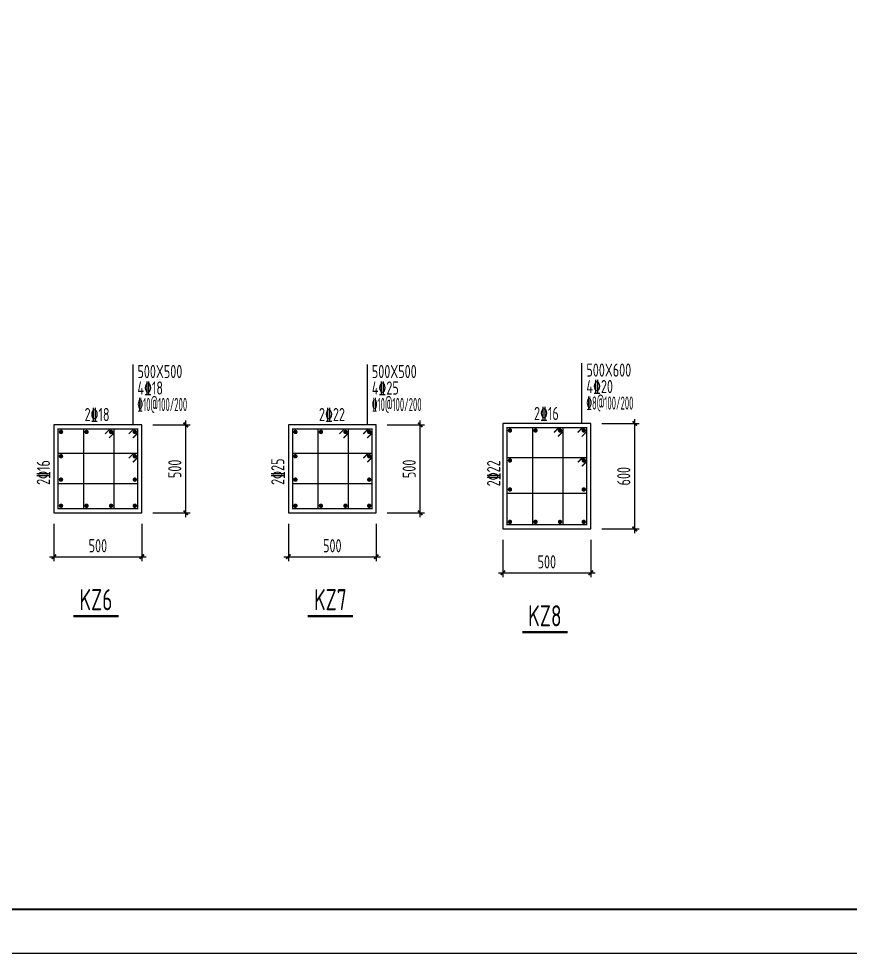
# Model space of a CAD drawing. Extents: x -472319 to -112444, y -516749 to -5704.
# Drawn here: x -380294 to -361367, y -380747 to -359473 of the extents above; entities that cross this region are included whole.
import ezdxf
from ezdxf.enums import TextEntityAlignment as Align

# ---------------------------------------------------------------- set-up
doc = ezdxf.new("R2010")
doc.units = 0
doc.header["$LTSCALE"] = 100
doc.header["$MEASUREMENT"] = 0
for name, color, linetype in [('COLU_DE', 7, 'Continuous'), ('DIM', 3, 'Continuous'), ('FRAME', 3, 'Continuous'), ('REIN', 1, 'Continuous'), ('TEXT', 7, 'Continuous'), ('THICK', 6, 'Continuous'), ('填充', 8, 'Continuous'), ('审核修改', 6, 'Continuous')]:
    doc.layers.add(name, color=color, linetype=linetype)
doc.styles.add('TSSD_Dimension', font='Tssdeng.shx', dxfattribs={"width": 0.7, "bigfont": 'hztxt.shx'})
doc.styles.add('TSSD_Label', font='Tssdeng.shx', dxfattribs={"width": 0.7, "bigfont": 'hztxt.shx'})
doc.styles.add('TSSD_Rein', font='Tssdeng.shx', dxfattribs={"width": 0.7, "bigfont": 'hztxt.shx'})
doc.dimstyles.new('TSSD_25_100', dxfattribs={"dimtxt": 300, "dimasz": 100, "dimexe": 100, "dimexo": 250, "dimgap": 100, "dimtad": 1, "dimdec": 0, "dimlfac": 0.25, "dimzin": 0, "dimdsep": 46, "dimtxsty": 'TSSD_Dimension', "dimblk": 'ARCHTICK', "dimcen": 0, "dimdle": 100, "dimclrt": 7, "dimadec": 0, "dimazin": 0, "dimtfac": 1, "dimtdec": 0, "dimtix": 1, "dimtmove": 2, "dimatfit": 3, "dimfxl": 1, "dimtolj": 1, "dimtzin": 0, "dimarcsym": 0})

# ---------------------------------------------------------------- blocks, each defined once
blk = doc.blocks.new('_ArchTick')
at = {"color": 0, "linetype": 'ByBlock', "const_width": 0.4}
blk.add_lwpolyline([(-0.5, -0.5), (0.5, 0.5)], dxfattribs=at)
blk = doc.blocks.new('*D2449')
at = {"layer": 'Defpoints', "color": 0, "transparency": 16777216}
for p in [(-367273.5, -368686.5), (-366273.5, -368686.5), (-367273.5, -371086.5)]:
    blk.add_point(p, dxfattribs=at)
at = {"layer": 'DIM', "color": 0, "lineweight": -2, "transparency": 16777216}
for p, q in [((-366273.5, -371186.5), (-366273.5, -368586.5)), ((-367023.5, -368686.5), (-366173.5, -368686.5)), ((-367023.5, -371086.5), (-366173.5, -371086.5))]:
    blk.add_line(p, q, dxfattribs=at)
at = {"layer": 'DIM', "color": 0, "lineweight": -2, "transparency": 16777216, "xscale": 100, "yscale": 100, "zscale": 100}
for p, rotation in [((-366273.5, -368686.5), 90), ((-366273.5, -371086.5), 270)]:
    blk.add_blockref('_ArchTick', p, dxfattribs=dict(at, rotation=rotation))
at = {"layer": 'DIM', "color": 7, "transparency": 16777216, "insert": (-366523.5, -369886.5), "char_height": 300, "attachment_point": 5, "rotation": 90, "style": 'TSSD_Dimension'}
blk.add_mtext('\\A1;600', dxfattribs=at)
blk = doc.blocks.new('*D2450')
at = {"layer": 'Defpoints', "color": 0, "transparency": 16777216}
for p in [(-369273.5, -371086.5), (-367273.5, -371086.5), (-367273.5, -372086.5)]:
    blk.add_point(p, dxfattribs=at)
at = {"layer": 'DIM', "color": 0, "lineweight": -2, "transparency": 16777216}
for p, q in [((-369273.5, -371336.5), (-369273.5, -372186.5)), ((-367273.5, -371336.5), (-367273.5, -372186.5)), ((-369373.5, -372086.5), (-367173.5, -372086.5))]:
    blk.add_line(p, q, dxfattribs=at)
at = {"layer": 'DIM', "color": 0, "lineweight": -2, "transparency": 16777216, "xscale": 100, "yscale": 100, "zscale": 100, "rotation": 180}
blk.add_blockref('_ArchTick', (-369273.5, -372086.5), dxfattribs=at)
at = {"layer": 'DIM', "color": 0, "lineweight": -2, "transparency": 16777216, "xscale": 100, "yscale": 100, "zscale": 100}
blk.add_blockref('_ArchTick', (-367273.5, -372086.5), dxfattribs=at)
at = {"layer": 'DIM', "color": 7, "transparency": 16777216, "insert": (-368273.5, -371836.5), "char_height": 300, "attachment_point": 5, "style": 'TSSD_Dimension'}
blk.add_mtext('\\A1;500', dxfattribs=at)
blk = doc.blocks.new('*D2451')
at = {"layer": 'Defpoints', "color": 0, "transparency": 16777216}
for p in [(-377491.5, -368719.5), (-376491.5, -368719.5), (-377491.5, -370719.5)]:
    blk.add_point(p, dxfattribs=at)
at = {"layer": 'DIM', "color": 0, "lineweight": -2, "transparency": 16777216}
for p, q in [((-376491.5, -370819.5), (-376491.5, -368619.5)), ((-377241.5, -368719.5), (-376391.5, -368719.5)), ((-377241.5, -370719.5), (-376391.5, -370719.5))]:
    blk.add_line(p, q, dxfattribs=at)
at = {"layer": 'DIM', "color": 0, "lineweight": -2, "transparency": 16777216, "xscale": 100, "yscale": 100, "zscale": 100}
for p, rotation in [((-376491.5, -368719.5), 90), ((-376491.5, -370719.5), 270)]:
    blk.add_blockref('_ArchTick', p, dxfattribs=dict(at, rotation=rotation))
at = {"layer": 'DIM', "color": 7, "transparency": 16777216, "insert": (-376741.5, -369719.5), "char_height": 300, "attachment_point": 5, "rotation": 90, "style": 'TSSD_Dimension'}
blk.add_mtext('\\A1;500', dxfattribs=at)
blk = doc.blocks.new('*D2452')
at = {"layer": 'Defpoints', "color": 0, "transparency": 16777216}
for p in [(-379491.5, -370719.5), (-377491.5, -370719.5), (-377491.5, -371719.5)]:
    blk.add_point(p, dxfattribs=at)
at = {"layer": 'DIM', "color": 0, "lineweight": -2, "transparency": 16777216}
for p, q in [((-379491.5, -370969.5), (-379491.5, -371819.5)), ((-377491.5, -370969.5), (-377491.5, -371819.5)), ((-379591.5, -371719.5), (-377391.5, -371719.5))]:
    blk.add_line(p, q, dxfattribs=at)
at = {"layer": 'DIM', "color": 0, "lineweight": -2, "transparency": 16777216, "xscale": 100, "yscale": 100, "zscale": 100, "rotation": 180}
blk.add_blockref('_ArchTick', (-379491.5, -371719.5), dxfattribs=at)
at = {"layer": 'DIM', "color": 0, "lineweight": -2, "transparency": 16777216, "xscale": 100, "yscale": 100, "zscale": 100}
blk.add_blockref('_ArchTick', (-377491.5, -371719.5), dxfattribs=at)
at = {"layer": 'DIM', "color": 7, "transparency": 16777216, "insert": (-378491.5, -371469.5), "char_height": 300, "attachment_point": 5, "style": 'TSSD_Dimension'}
blk.add_mtext('\\A1;500', dxfattribs=at)
blk = doc.blocks.new('*D2453')
at = {"layer": 'Defpoints', "color": 0, "transparency": 16777216}
for p in [(-372156.5, -368719.5), (-371156.5, -368719.5), (-372156.5, -370719.5)]:
    blk.add_point(p, dxfattribs=at)
at = {"layer": 'DIM', "color": 0, "lineweight": -2, "transparency": 16777216}
for p, q in [((-371156.5, -370819.5), (-371156.5, -368619.5)), ((-371906.5, -368719.5), (-371056.5, -368719.5)), ((-371906.5, -370719.5), (-371056.5, -370719.5))]:
    blk.add_line(p, q, dxfattribs=at)
at = {"layer": 'DIM', "color": 0, "lineweight": -2, "transparency": 16777216, "xscale": 100, "yscale": 100, "zscale": 100}
for p, rotation in [((-371156.5, -368719.5), 90), ((-371156.5, -370719.5), 270)]:
    blk.add_blockref('_ArchTick', p, dxfattribs=dict(at, rotation=rotation))
at = {"layer": 'DIM', "color": 7, "transparency": 16777216, "insert": (-371406.5, -369719.5), "char_height": 300, "attachment_point": 5, "rotation": 90, "style": 'TSSD_Dimension'}
blk.add_mtext('\\A1;500', dxfattribs=at)
blk = doc.blocks.new('*D2454')
at = {"layer": 'Defpoints', "color": 0, "transparency": 16777216}
for p in [(-374156.5, -370719.5), (-372156.5, -370719.5), (-372156.5, -371719.5)]:
    blk.add_point(p, dxfattribs=at)
at = {"layer": 'DIM', "color": 0, "lineweight": -2, "transparency": 16777216}
for p, q in [((-374156.5, -370969.5), (-374156.5, -371819.5)), ((-372156.5, -370969.5), (-372156.5, -371819.5)), ((-374256.5, -371719.5), (-372056.5, -371719.5))]:
    blk.add_line(p, q, dxfattribs=at)
at = {"layer": 'DIM', "color": 0, "lineweight": -2, "transparency": 16777216, "xscale": 100, "yscale": 100, "zscale": 100, "rotation": 180}
blk.add_blockref('_ArchTick', (-374156.5, -371719.5), dxfattribs=at)
at = {"layer": 'DIM', "color": 0, "lineweight": -2, "transparency": 16777216, "xscale": 100, "yscale": 100, "zscale": 100}
blk.add_blockref('_ArchTick', (-372156.5, -371719.5), dxfattribs=at)
at = {"layer": 'DIM', "color": 7, "transparency": 16777216, "insert": (-373156.5, -371469.5), "char_height": 300, "attachment_point": 5, "style": 'TSSD_Dimension'}
blk.add_mtext('\\A1;500', dxfattribs=at)
blk = doc.blocks.new('A$C20674F94')
at = {"layer": 'FRAME'}
for p, q in [((2500, 1000), (83100, 1000)), ((0, 0), (84100, 0))]:
    blk.add_line(p, q, dxfattribs=at)
at = {"layer": 'FRAME', "const_width": 50}
blk.add_lwpolyline([(2500, 58400), (83100, 58400), (83100, 1000), (2500, 1000), (2500, 58400)], dxfattribs=at)

msp = doc.modelspace()

# ---------------------------------------------------------------- linework, layer by layer
at = {"layer": 'COLU_DE'}
for points in [[(-377491.5, -368719.5), (-379491.5, -368719.5), (-379491.5, -370719.5), (-377491.5, -370719.5)], [(-372156.5, -368719.5), (-374156.5, -368719.5), (-374156.5, -370719.5), (-372156.5, -370719.5)], [(-367273.5, -368686.5), (-369273.5, -368686.5), (-369273.5, -371086.5), (-367273.5, -371086.5)]]:
    msp.add_lwpolyline(points, close=True, dxfattribs=at)
at = {"layer": 'REIN', "const_width": 30}
for points in [[(-377586.5, -368814.5), (-379396.5, -368814.5), (-379396.5, -370624.5), (-377586.5, -370624.5)], [(-378126.5, -368814.5), (-378815, -368814.5), (-378815, -370624.5), (-378126.5, -370624.5)], [(-372251.5, -368814.5), (-374061.5, -368814.5), (-374061.5, -370624.5), (-372251.5, -370624.5)], [(-372791.5, -368814.5), (-373480, -368814.5), (-373480, -370624.5), (-372791.5, -370624.5)], [(-367368.5, -368781.5), (-369178.5, -368781.5), (-369178.5, -370991.5), (-367368.5, -370991.5)], [(-367908.5, -368781.5), (-368597, -368781.5), (-368597, -370991.5), (-367908.5, -370991.5)], [(-377586.5, -369367.5), (-379396.5, -369367.5), (-379396.5, -370055.5), (-377586.5, -370055.5)], [(-372251.5, -369367.5), (-374061.5, -369367.5), (-374061.5, -370055.5), (-372251.5, -370055.5)], [(-367368.5, -369463.5), (-369178.5, -369463.5), (-369178.5, -370279.5), (-367368.5, -370279.5)]]:
    msp.add_lwpolyline(points, close=True, dxfattribs=at)
at = {"layer": 'REIN', "const_width": 50}
for points in [[(-379356.5, -368879.5, 1), (-379306.5, -368879.5, 1)], [(-378775, -368879.5, 1), (-378725, -368879.5, 1)], [(-378216.5, -368879.5, 1), (-378166.5, -368879.5, 1)], [(-377676.5, -368879.5, 1), (-377626.5, -368879.5, 1)], [(-374021.5, -368879.5, 1), (-373971.5, -368879.5, 1)], [(-373440, -368879.5, 1), (-373390, -368879.5, 1)], [(-372881.5, -368879.5, 1), (-372831.5, -368879.5, 1)], [(-372341.5, -368879.5, 1), (-372291.5, -368879.5, 1)], [(-369138.5, -368846.5, 1), (-369088.5, -368846.5, 1)], [(-368557, -368846.5, 1), (-368507, -368846.5, 1)], [(-367998.5, -368846.5, 1), (-367948.5, -368846.5, 1)], [(-367458.5, -368846.5, 1), (-367408.5, -368846.5, 1)], [(-379356.5, -369432.5, 1), (-379306.5, -369432.5, 1)], [(-377676.5, -369432.5, 1), (-377626.5, -369432.5, 1)], [(-374021.5, -369432.5, 1), (-373971.5, -369432.5, 1)], [(-372341.5, -369432.5, 1), (-372291.5, -369432.5, 1)], [(-369138.5, -369528.5, 1), (-369088.5, -369528.5, 1)], [(-367458.5, -369528.5, 1), (-367408.5, -369528.5, 1)], [(-379356.5, -369965, 1), (-379306.5, -369965, 1)], [(-377676.5, -369965, 1), (-377626.5, -369965, 1)], [(-374021.5, -369965, 1), (-373971.5, -369965, 1)], [(-372341.5, -369965, 1), (-372291.5, -369965, 1)], [(-369138.5, -370189, 1), (-369088.5, -370189, 1)], [(-367458.5, -370189, 1), (-367408.5, -370189, 1)], [(-379356.5, -370559.5, 1), (-379306.5, -370559.5, 1)], [(-378775, -370559.5, 1), (-378725, -370559.5, 1)], [(-378216.5, -370559.5, 1), (-378166.5, -370559.5, 1)], [(-377676.5, -370559.5, 1), (-377626.5, -370559.5, 1)], [(-374021.5, -370559.5, 1), (-373971.5, -370559.5, 1)], [(-373440, -370559.5, 1), (-373390, -370559.5, 1)], [(-372881.5, -370559.5, 1), (-372831.5, -370559.5, 1)], [(-372341.5, -370559.5, 1), (-372291.5, -370559.5, 1)], [(-369138.5, -370926.5, 1), (-369088.5, -370926.5, 1)], [(-368557, -370926.5, 1), (-368507, -370926.5, 1)], [(-367998.5, -370926.5, 1), (-367948.5, -370926.5, 1)], [(-367458.5, -370926.5, 1), (-367408.5, -370926.5, 1)]]:
    msp.add_lwpolyline(points, format="xyb", close=True, dxfattribs=at)
at = {"layer": 'REIN', "const_width": 30}
for points in [[(-378218.424, -368814.5), (-378327.799, -368923.875)], [(-377678.424, -368814.5), (-377787.799, -368923.875)], [(-372883.424, -368814.5), (-372992.799, -368923.875)], [(-372343.424, -368814.5), (-372452.799, -368923.875)], [(-368000.424, -368781.5), (-368109.799, -368890.875)], [(-368017.875, -368982.799), (-367908.5, -368873.424)], [(-367460.424, -368781.5), (-367569.799, -368890.875)], [(-367477.875, -368982.799), (-367368.5, -368873.424)], [(-378235.875, -369015.799), (-378126.5, -368906.424)], [(-377695.875, -369015.799), (-377586.5, -368906.424)], [(-372900.875, -369015.799), (-372791.5, -368906.424)], [(-372360.875, -369015.799), (-372251.5, -368906.424)], [(-377678.424, -369367.5), (-377787.799, -369476.875)], [(-377695.875, -369568.799), (-377586.5, -369459.424)], [(-372343.424, -369367.5), (-372452.799, -369476.875)], [(-372360.875, -369568.799), (-372251.5, -369459.424)], [(-367460.424, -369463.5), (-367569.799, -369572.875)], [(-367477.875, -369664.799), (-367368.5, -369555.424)]]:
    msp.add_lwpolyline(points, dxfattribs=at)
at = {"layer": 'TEXT'}
for p, q in [((-377691.5, -368719.5), (-377691.5, -367346)), ((-372356.5, -368719.5), (-372356.5, -367346)), ((-367473.5, -368686.5), (-367473.5, -367313))]:
    msp.add_line(p, q, dxfattribs=at)
at = {"layer": 'THICK', "const_width": 50}
for points in [[(-379053.1, -373071.5), (-378019.253, -373071.5)], [(-373718.1, -373071.5), (-372684.253, -373071.5)], [(-368835.1, -373438.5), (-367801.253, -373438.5)]]:
    msp.add_lwpolyline(points, dxfattribs=at)

# ---------------------------------------------------------------- block references
at = {"layer": '填充'}
msp.add_blockref('A$C20674F94', (-426539.499, -380746.5), dxfattribs=at)

# ---------------------------------------------------------------- texts
at = {"layer": 'TEXT', "style": 'TSSD_Rein'}
for s, width, p in [('500X500', 0.7, (-377591.5, -367654.5)), ('500X500', 0.7, (-372256.5, -367654.5)), ('500X600', 0.7, (-367373.5, -367621.5)), ('4\x8418', 0.7, (-377591.5, -368029.5)), ('4%%13225', 0.7, (-372256.5, -368029.5)), ('4\x8420', 0.7, (-367373.5, -367996.5)), ('\x848@100/200', 0.5, (-367373.5, -368371.5)), ('\x8410@100/200', 0.5, (-377591.5, -368404.5)), ('\x8410@100/200', 0.5, (-372256.5, -368404.5)), ('2%%13218', 0.7, (-378795, -368633.5)), ('2\x8416', 0.7, (-368564, -368609))]:
    msp.add_text(s, height=300, dxfattribs=dict(at, width=width)).set_placement(p)
at = {"layer": 'TEXT', "style": 'TSSD_Rein', "width": 0.7}
for s, p in [('2%%13225', (-374247.5, -370084)), ('2\x8416', (-379582.5, -370084)), ('2%%13222', (-369335.502, -370117.005))]:
    msp.add_text(s, height=300, rotation=90, dxfattribs=at).set_placement(p)
at = {"layer": 'THICK', "style": 'TSSD_Label', "width": 0.7}
for s, p in [('KZ6', (-378536.176, -372696.5)), ('KZ7', (-373201.176, -372696.5)), ('KZ8', (-368318.176, -373063.5))]:
    msp.add_text(s, height=480, dxfattribs=at).set_placement(p, align=Align.MIDDLE)
at = {"layer": '审核修改', "style": 'TSSD_Rein', "width": 0.7}
msp.add_text('2%%13222', height=300, dxfattribs=at).set_placement((-373460, -368633.5))

# ---------------------------------------------------------------- dimensions: what is measured, and where the dimension line sits
at = {"layer": 'DIM'}
for p1, p2, picture, middle in [((-377491.5, -370719.5), (-377491.5, -368719.5), '*D2451', (-376741.5, -369719.5)), ((-372156.5, -370719.5), (-372156.5, -368719.5), '*D2453', (-371406.5, -369719.5)), ((-367273.5, -371086.5), (-367273.5, -368686.5), '*D2449', (-366523.5, -369886.5)), ((-379491.5, -370719.5), (-377491.5, -370719.5), '*D2452', (-378491.5, -371469.5)), ((-374156.5, -370719.5), (-372156.5, -370719.5), '*D2454', (-373156.5, -371469.5)), ((-369273.5, -371086.5), (-367273.5, -371086.5), '*D2450', (-368273.5, -371836.5))]:
    dim = msp.add_aligned_dim(p1=p1, p2=p2, distance=-1000, dimstyle='TSSD_25_100', dxfattribs=at)
    dim.commit()
    dim.dimension.update_dxf_attribs({"geometry": picture, "text_midpoint": middle})

doc.saveas('drawing.dxf')
